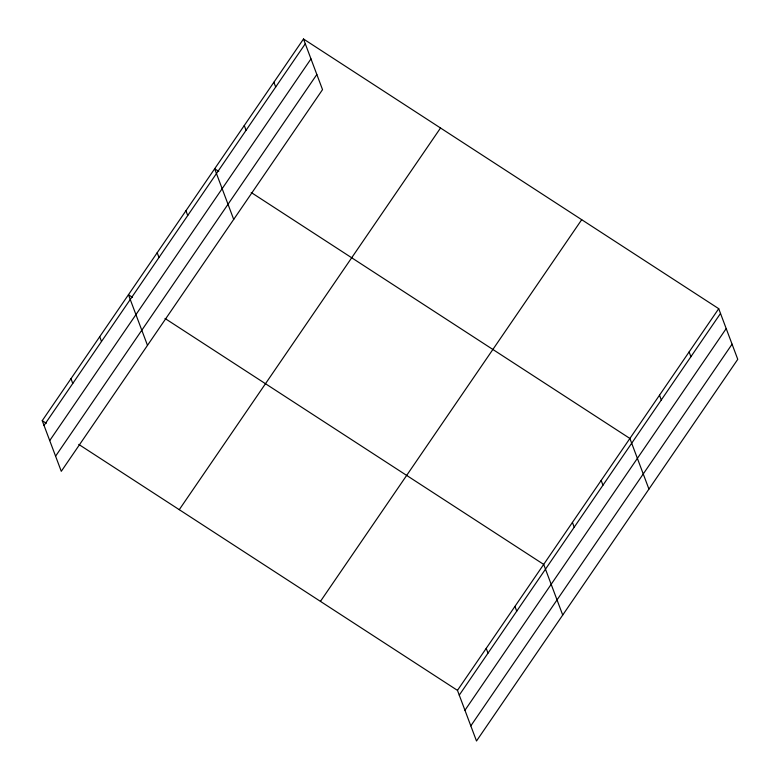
<?xml version="1.0" encoding="UTF-8"?>
<svg xmlns="http://www.w3.org/2000/svg" width="780" height="780" viewBox="0 0 780 780"><rect width="100%" height="100%" fill="white"/><g stroke="black" fill="none" stroke-linecap="round" stroke-linejoin="round"><path stroke-width="1.17" d="M303.498 39L322.53 89.632L61.279 471.315L42.237 420.673L303.498 39L718.721 308.685L737.763 359.327L476.502 741L457.47 690.368L78.78 444.415M44.031 425.451L305.292 43.768M49.725 440.583L310.976 58.91M55.585 456.183L316.836 74.5M179.264 509.671L440.524 127.998M320.444 601.37L581.704 219.687M457.47 690.368L718.721 308.685M459.264 695.136L720.515 313.453M464.958 710.268L726.209 328.594M470.818 725.868L732.069 344.185M218.732 171.405L214.666 168.772L233.698 219.404M251.209 192.504L629.899 438.457L648.931 489.089M132.512 297.365L128.456 294.723L147.488 345.365M164.999 318.454L543.689 564.408L562.721 615.05M42.237 420.673L46.303 423.316M689.12 351.946L690.914 356.714M659.509 395.197L661.303 399.974M601.166 480.441L602.959 485.209M572.423 522.425L574.216 527.202M514.946 606.392L516.74 611.169M273.887 82.261L275.681 87.029M486.213 648.375L488.007 653.152M244.276 125.512L246.07 130.289M185.932 210.756L187.726 215.524M157.189 252.74L158.983 257.507M99.713 336.706L101.507 341.484M70.98 378.69L72.774 383.468"/></g></svg>
